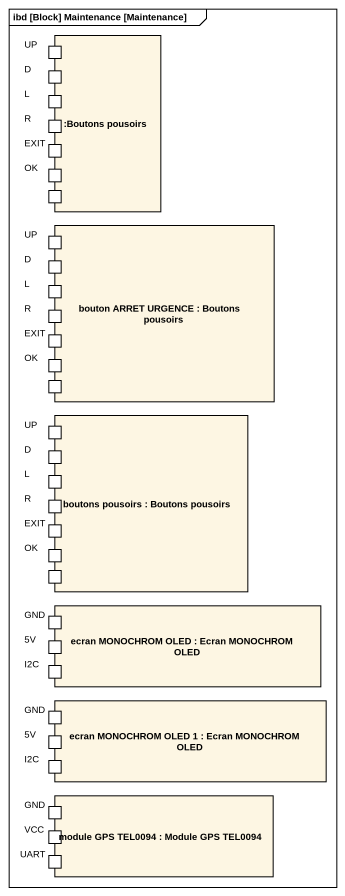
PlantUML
@startuml
mainframe ibd [Block] Maintenance [Maintenance]
rectangle ":Boutons pousoirs" as Boutons_pousoirs {
  port "UP" as UP_
  port D
  port L
  port R
  port EXIT
  port OK
  port " " as port1
}
rectangle "bouton ARRET URGENCE : Boutons pousoirs" as bouton_ARRET_URGENCE {
  port "UP" as UP__2
  port "D" as D_2
  port "L" as L_2
  port "R" as R_2
  port "EXIT" as EXIT_2
  port "OK" as OK_2
  port " " as port2
}
rectangle "boutons pousoirs : Boutons pousoirs" as boutons_pousoirs {
  port "UP" as UP__3
  port "D" as D_3
  port "L" as L_3
  port "R" as R_3
  port "EXIT" as EXIT_3
  port "OK" as OK_3
  port " " as port3
}
rectangle "ecran MONOCHROM OLED : Ecran MONOCHROM OLED" as ecran_MONOCHROM_OLED {
  port GND
  port "5V" as p5V
  port I2C
}
rectangle "ecran MONOCHROM OLED 1 : Ecran MONOCHROM OLED" as ecran_MONOCHROM_OLED_1 {
  port "GND" as GND_2
  port "5V" as p5V_2
  port "I2C" as I2C_2
}
rectangle "module GPS TEL0094 : Module GPS TEL0094" as module_GPS_TEL0094 {
  port "GND" as GND_3
  port VCC
  port UART
}
@enduml
